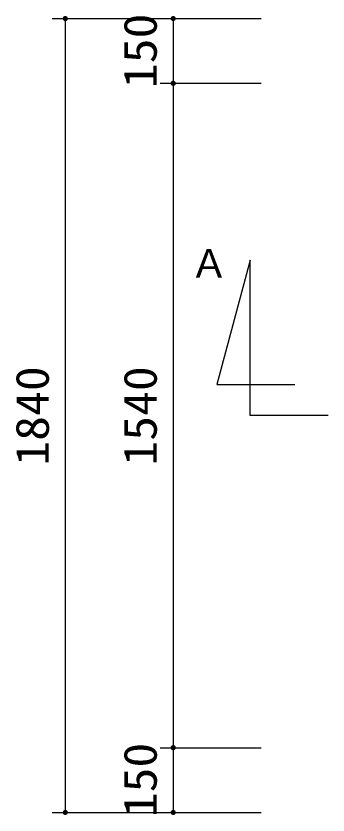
# Model space of a CAD drawing. Units: millimetres, scale not verified. Extents: x -8910 to 8910, y -6308 to 6308.
# Drawn here: x -7289 to -6567, y 2952 to 4804 of the extents above; entities that cross this region are included whole.
import ezdxf
from ezdxf.enums import TextEntityAlignment as Align

# ---------------------------------------------------------------- set-up
doc = ezdxf.new("R2010")
doc.units = ezdxf.units.MM
doc.header["$LTSCALE"] = 30
doc.layers.add('0-1_製作', color=5, linetype='Continuous', lineweight=25)
doc.layers.add('0-5_空気管', color=3, linetype='Continuous', lineweight=25)
doc.styles.add('ＭＳ ゴシック', font='')
doc.styles.get('ＭＳ ゴシック').set_extended_font_data('MS Gothic')

msp = doc.modelspace()

# ---------------------------------------------------------------- linework, layer by layer
at = {"layer": '0-1_製作', "color": 2}
for p, q in [((-7205.07, 4798.31), (-6925.07, 4798.31)), ((-6955.07, 4798.31), (-6721.49, 4798.31)), ((-6955.07, 4648.31), (-6721.49, 4648.31)), ((-6955.07, 3108.31), (-6721.49, 3108.31)), ((-7205.07, 2958.31), (-6925.07, 2958.31)), ((-6955.07, 2958.31), (-6721.49, 2958.31))]:
    msp.add_line(p, q, dxfattribs=at)
at = {"layer": '0-1_製作'}
for points in [[(-7177.28, 4803.89), (-7181.07, 4798.31), (-7181.06, 4798.69)], [(-7177.28, 4803.89), (-7175.07, 4798.31), (-7181.07, 4798.31)], [(-7175.07, 4798.31), (-7181.03, 4797.56), (-7181.07, 4798.31)], [(-7177.28, 4803.89), (-7181.06, 4798.69), (-7177.97, 4803.57)], [(-7177.97, 4803.57), (-7181.06, 4798.69), (-7180.97, 4799.43)], [(-7175.07, 4798.31), (-7180.89, 4796.82), (-7181.03, 4797.56)], [(-7177.97, 4803.57), (-7180.97, 4799.43), (-7178.6, 4803.16)], [(-7178.6, 4803.16), (-7180.97, 4799.43), (-7180.78, 4800.16)], [(-7175.07, 4798.31), (-7180.65, 4796.1), (-7180.89, 4796.82)], [(-7178.6, 4803.16), (-7180.78, 4800.16), (-7179.18, 4802.68)], [(-7179.18, 4802.68), (-7180.78, 4800.16), (-7180.5, 4800.86)], [(-7175.07, 4798.31), (-7180.33, 4795.42), (-7180.65, 4796.1)], [(-7179.18, 4802.68), (-7180.5, 4800.86), (-7179.7, 4802.13)], [(-7179.7, 4802.13), (-7180.5, 4800.86), (-7180.14, 4801.52)], [(-7175.07, 4798.31), (-7179.93, 4794.78), (-7180.33, 4795.42)], [(-7175.07, 4798.31), (-7179.45, 4794.2), (-7179.93, 4794.78)], [(-7175.07, 4798.31), (-7178.9, 4793.69), (-7179.45, 4794.2)], [(-7175.07, 4798.31), (-7178.29, 4793.24), (-7178.9, 4793.69)], [(-7175.07, 4792.31), (-7178.29, 4793.24), (-7175.07, 4798.31)], [(-7176.57, 4804.12), (-7175.07, 4798.31), (-7177.28, 4803.89)], [(-7175.83, 4804.26), (-7175.07, 4798.31), (-7176.57, 4804.12)], [(-7175.07, 4804.31), (-7175.07, 4798.31), (-7175.83, 4804.26)], [(-7174.7, 4804.3), (-7175.07, 4798.31), (-7175.07, 4804.31)], [(-7173.95, 4804.2), (-7175.07, 4798.31), (-7174.7, 4804.3)], [(-7173.22, 4804.02), (-7175.07, 4798.31), (-7173.95, 4804.2)], [(-7172.52, 4803.74), (-7175.07, 4798.31), (-7173.22, 4804.02)], [(-7171.86, 4803.38), (-7175.07, 4798.31), (-7172.52, 4803.74)], [(-7171.25, 4802.93), (-7175.07, 4798.31), (-7171.86, 4803.38)], [(-7171.25, 4802.93), (-7169.07, 4798.31), (-7175.07, 4798.31)], [(-7169.07, 4798.31), (-7175.07, 4792.31), (-7175.07, 4798.31)], [(-7169.07, 4798.31), (-7174.32, 4792.36), (-7175.07, 4792.31)], [(-7169.07, 4798.31), (-7173.58, 4792.5), (-7174.32, 4792.36)], [(-7169.07, 4798.31), (-7172.87, 4792.73), (-7173.58, 4792.5)], [(-7169.07, 4798.31), (-7172.18, 4793.05), (-7172.87, 4792.73)], [(-7169.09, 4797.93), (-7172.18, 4793.05), (-7169.07, 4798.31)], [(-7169.18, 4797.19), (-7172.18, 4793.05), (-7169.09, 4797.93)], [(-7169.18, 4797.19), (-7171.55, 4793.46), (-7172.18, 4793.05)], [(-7169.37, 4796.46), (-7171.55, 4793.46), (-7169.18, 4797.19)], [(-7170.7, 4802.42), (-7169.07, 4798.31), (-7171.25, 4802.93)], [(-7170.22, 4801.84), (-7169.07, 4798.31), (-7170.7, 4802.42)], [(-7169.82, 4801.2), (-7169.07, 4798.31), (-7170.22, 4801.84)], [(-7169.5, 4800.52), (-7169.07, 4798.31), (-7169.82, 4801.2)], [(-7169.26, 4799.8), (-7169.07, 4798.31), (-7169.5, 4800.52)], [(-7169.12, 4799.06), (-7169.07, 4798.31), (-7169.26, 4799.8)], [(-6926.57, 4804.12), (-6931.07, 4798.31), (-6927.28, 4803.89)], [(-6926.57, 4804.12), (-6925.07, 4798.31), (-6931.07, 4798.31)], [(-6927.28, 4803.89), (-6931.07, 4798.31), (-6931.06, 4798.69)], [(-6925.07, 4798.31), (-6931.03, 4797.56), (-6931.07, 4798.31)], [(-6927.28, 4803.89), (-6931.06, 4798.69), (-6927.97, 4803.57)], [(-6927.97, 4803.57), (-6931.06, 4798.69), (-6930.97, 4799.43)], [(-6925.07, 4798.31), (-6930.89, 4796.82), (-6931.03, 4797.56)], [(-6927.97, 4803.57), (-6930.97, 4799.43), (-6928.6, 4803.16)], [(-6928.6, 4803.16), (-6930.97, 4799.43), (-6930.78, 4800.16)], [(-6925.07, 4798.31), (-6930.65, 4796.1), (-6930.89, 4796.82)], [(-6928.6, 4803.16), (-6930.78, 4800.16), (-6929.18, 4802.68)], [(-6929.18, 4802.68), (-6930.78, 4800.16), (-6930.5, 4800.86)], [(-6925.07, 4798.31), (-6930.33, 4795.42), (-6930.65, 4796.1)], [(-6929.18, 4802.68), (-6930.5, 4800.86), (-6929.7, 4802.13)], [(-6929.7, 4802.13), (-6930.5, 4800.86), (-6930.14, 4801.52)], [(-6925.07, 4798.31), (-6929.93, 4794.78), (-6930.33, 4795.42)], [(-6925.07, 4798.31), (-6929.45, 4794.2), (-6929.93, 4794.78)], [(-6925.07, 4798.31), (-6928.9, 4793.69), (-6929.45, 4794.2)], [(-6925.07, 4798.31), (-6928.29, 4793.24), (-6928.9, 4793.69)], [(-6925.07, 4792.31), (-6928.29, 4793.24), (-6925.07, 4798.31)], [(-6925.83, 4804.26), (-6925.07, 4798.31), (-6926.57, 4804.12)], [(-6925.07, 4804.31), (-6925.07, 4798.31), (-6925.83, 4804.26)], [(-6924.7, 4804.3), (-6925.07, 4798.31), (-6925.07, 4804.31)], [(-6923.95, 4804.2), (-6925.07, 4798.31), (-6924.7, 4804.3)], [(-6923.22, 4804.02), (-6925.07, 4798.31), (-6923.95, 4804.2)], [(-6922.52, 4803.74), (-6925.07, 4798.31), (-6923.22, 4804.02)], [(-6921.86, 4803.38), (-6925.07, 4798.31), (-6922.52, 4803.74)], [(-6921.25, 4802.93), (-6925.07, 4798.31), (-6921.86, 4803.38)], [(-6921.25, 4802.93), (-6919.07, 4798.31), (-6925.07, 4798.31)], [(-6919.07, 4798.31), (-6925.07, 4792.31), (-6925.07, 4798.31)], [(-6919.07, 4798.31), (-6924.32, 4792.36), (-6925.07, 4792.31)], [(-6919.07, 4798.31), (-6923.58, 4792.5), (-6924.32, 4792.36)], [(-6919.07, 4798.31), (-6922.87, 4792.73), (-6923.58, 4792.5)], [(-6919.09, 4797.93), (-6922.87, 4792.73), (-6919.07, 4798.31)], [(-6919.09, 4797.93), (-6922.18, 4793.05), (-6922.87, 4792.73)], [(-6919.18, 4797.19), (-6922.18, 4793.05), (-6919.09, 4797.93)], [(-6919.18, 4797.19), (-6921.55, 4793.46), (-6922.18, 4793.05)], [(-6919.37, 4796.46), (-6921.55, 4793.46), (-6919.18, 4797.19)], [(-6920.7, 4802.42), (-6919.07, 4798.31), (-6921.25, 4802.93)], [(-6920.22, 4801.84), (-6919.07, 4798.31), (-6920.7, 4802.42)], [(-6919.82, 4801.2), (-6919.07, 4798.31), (-6920.22, 4801.84)], [(-6919.5, 4800.52), (-6919.07, 4798.31), (-6919.82, 4801.2)], [(-6919.26, 4799.8), (-6919.07, 4798.31), (-6919.5, 4800.52)], [(-6919.12, 4799.06), (-6919.07, 4798.31), (-6919.26, 4799.8)], [(-7175.07, 4792.31), (-7177.63, 4792.88), (-7178.29, 4793.24)], [(-7175.07, 4792.31), (-7176.93, 4792.6), (-7177.63, 4792.88)], [(-7175.07, 4792.31), (-7176.2, 4792.42), (-7176.93, 4792.6)], [(-7175.07, 4792.31), (-7175.45, 4792.32), (-7176.2, 4792.42)], [(-7169.37, 4796.46), (-7170.97, 4793.94), (-7171.55, 4793.46)], [(-7169.65, 4795.76), (-7170.97, 4793.94), (-7169.37, 4796.46)], [(-7169.65, 4795.76), (-7170.45, 4794.49), (-7170.97, 4793.94)], [(-7170.01, 4795.09), (-7170.45, 4794.49), (-7169.65, 4795.76)], [(-6925.07, 4792.31), (-6927.63, 4792.88), (-6928.29, 4793.24)], [(-6925.07, 4792.31), (-6926.93, 4792.6), (-6927.63, 4792.88)], [(-6925.07, 4792.31), (-6926.2, 4792.42), (-6926.93, 4792.6)], [(-6925.07, 4792.31), (-6925.45, 4792.32), (-6926.2, 4792.42)], [(-6919.37, 4796.46), (-6920.97, 4793.94), (-6921.55, 4793.46)], [(-6919.65, 4795.76), (-6920.97, 4793.94), (-6919.37, 4796.46)], [(-6919.65, 4795.76), (-6920.45, 4794.49), (-6920.97, 4793.94)], [(-6920.01, 4795.09), (-6920.45, 4794.49), (-6919.65, 4795.76)], [(-6927.28, 4653.89), (-6931.07, 4648.31), (-6931.06, 4648.69)], [(-6927.28, 4653.89), (-6925.07, 4648.31), (-6931.07, 4648.31)], [(-6927.28, 4653.89), (-6931.06, 4648.69), (-6927.97, 4653.57)], [(-6927.97, 4653.57), (-6931.06, 4648.69), (-6930.97, 4649.43)], [(-6927.97, 4653.57), (-6930.97, 4649.43), (-6928.6, 4653.16)], [(-6928.6, 4653.16), (-6930.97, 4649.43), (-6930.78, 4650.16)], [(-6928.6, 4653.16), (-6930.78, 4650.16), (-6929.18, 4652.68)], [(-6929.18, 4652.68), (-6930.78, 4650.16), (-6930.5, 4650.86)], [(-6929.18, 4652.68), (-6930.5, 4650.86), (-6929.7, 4652.13)], [(-6929.7, 4652.13), (-6930.5, 4650.86), (-6930.14, 4651.52)], [(-6926.57, 4654.12), (-6925.07, 4648.31), (-6927.28, 4653.89)], [(-6925.83, 4654.26), (-6925.07, 4648.31), (-6926.57, 4654.12)], [(-6925.07, 4654.31), (-6925.07, 4648.31), (-6925.83, 4654.26)], [(-6924.7, 4654.3), (-6925.07, 4648.31), (-6925.07, 4654.31)], [(-6923.95, 4654.2), (-6925.07, 4648.31), (-6924.7, 4654.3)], [(-6923.22, 4654.02), (-6925.07, 4648.31), (-6923.95, 4654.2)], [(-6922.52, 4653.74), (-6925.07, 4648.31), (-6923.22, 4654.02)], [(-6921.86, 4653.38), (-6925.07, 4648.31), (-6922.52, 4653.74)], [(-6921.25, 4652.93), (-6925.07, 4648.31), (-6921.86, 4653.38)], [(-6921.25, 4652.93), (-6919.07, 4648.31), (-6925.07, 4648.31)], [(-6920.7, 4652.42), (-6919.07, 4648.31), (-6921.25, 4652.93)], [(-6920.22, 4651.84), (-6919.07, 4648.31), (-6920.7, 4652.42)], [(-6919.82, 4651.2), (-6919.07, 4648.31), (-6920.22, 4651.84)], [(-6919.5, 4650.52), (-6919.07, 4648.31), (-6919.82, 4651.2)], [(-6919.26, 4649.8), (-6919.07, 4648.31), (-6919.5, 4650.52)], [(-6919.12, 4649.06), (-6919.07, 4648.31), (-6919.26, 4649.8)], [(-6925.07, 4648.31), (-6931.03, 4647.56), (-6931.07, 4648.31)], [(-6925.07, 4648.31), (-6930.89, 4646.82), (-6931.03, 4647.56)], [(-6925.07, 4648.31), (-6930.65, 4646.1), (-6930.89, 4646.82)], [(-6925.07, 4648.31), (-6930.33, 4645.42), (-6930.65, 4646.1)], [(-6925.07, 4648.31), (-6929.93, 4644.78), (-6930.33, 4645.42)], [(-6925.07, 4648.31), (-6929.45, 4644.2), (-6929.93, 4644.78)], [(-6925.07, 4648.31), (-6928.9, 4643.69), (-6929.45, 4644.2)], [(-6925.07, 4648.31), (-6928.29, 4643.24), (-6928.9, 4643.69)], [(-6925.07, 4642.31), (-6928.29, 4643.24), (-6925.07, 4648.31)], [(-6925.07, 4642.31), (-6927.63, 4642.88), (-6928.29, 4643.24)], [(-6925.07, 4642.31), (-6926.93, 4642.6), (-6927.63, 4642.88)], [(-6925.07, 4642.31), (-6926.2, 4642.42), (-6926.93, 4642.6)], [(-6925.07, 4642.31), (-6925.45, 4642.32), (-6926.2, 4642.42)], [(-6919.07, 4648.31), (-6925.07, 4642.31), (-6925.07, 4648.31)], [(-6919.07, 4648.31), (-6924.32, 4642.36), (-6925.07, 4642.31)], [(-6919.07, 4648.31), (-6923.58, 4642.5), (-6924.32, 4642.36)], [(-6919.07, 4648.31), (-6922.87, 4642.73), (-6923.58, 4642.5)], [(-6919.07, 4648.31), (-6922.18, 4643.05), (-6922.87, 4642.73)], [(-6919.09, 4647.93), (-6922.18, 4643.05), (-6919.07, 4648.31)], [(-6919.18, 4647.18), (-6922.18, 4643.05), (-6919.09, 4647.93)], [(-6919.18, 4647.18), (-6921.55, 4643.46), (-6922.18, 4643.05)], [(-6919.37, 4646.46), (-6921.55, 4643.46), (-6919.18, 4647.18)], [(-6919.37, 4646.46), (-6920.97, 4643.94), (-6921.55, 4643.46)], [(-6919.65, 4645.75), (-6920.97, 4643.94), (-6919.37, 4646.46)], [(-6919.65, 4645.75), (-6920.45, 4644.48), (-6920.97, 4643.94)], [(-6920.01, 4645.09), (-6920.45, 4644.48), (-6919.65, 4645.75)], [(-6928.6, 3113.16), (-6931.07, 3108.31), (-6929.18, 3112.68)], [(-6928.6, 3113.16), (-6925.07, 3108.31), (-6931.07, 3108.31)], [(-6929.18, 3112.68), (-6931.07, 3108.31), (-6931.06, 3108.69)], [(-6929.18, 3112.68), (-6931.06, 3108.69), (-6929.7, 3112.13)], [(-6929.7, 3112.13), (-6931.06, 3108.69), (-6930.97, 3109.43)], [(-6929.7, 3112.13), (-6930.97, 3109.43), (-6930.14, 3111.52)], [(-6930.14, 3111.52), (-6930.97, 3109.43), (-6930.78, 3110.16)], [(-6930.14, 3111.52), (-6930.78, 3110.16), (-6930.5, 3110.86)], [(-6927.97, 3113.57), (-6925.07, 3108.31), (-6928.6, 3113.16)], [(-6927.28, 3113.89), (-6925.07, 3108.31), (-6927.97, 3113.57)], [(-6926.57, 3114.12), (-6925.07, 3108.31), (-6927.28, 3113.89)], [(-6925.83, 3114.26), (-6925.07, 3108.31), (-6926.57, 3114.12)], [(-6925.07, 3114.31), (-6925.07, 3108.31), (-6925.83, 3114.26)], [(-6924.7, 3114.3), (-6925.07, 3108.31), (-6925.07, 3114.31)], [(-6923.95, 3114.2), (-6925.07, 3108.31), (-6924.7, 3114.3)], [(-6923.22, 3114.02), (-6925.07, 3108.31), (-6923.95, 3114.2)], [(-6922.52, 3113.74), (-6925.07, 3108.31), (-6923.22, 3114.02)], [(-6922.52, 3113.74), (-6919.07, 3108.31), (-6925.07, 3108.31)], [(-6921.86, 3113.38), (-6919.07, 3108.31), (-6922.52, 3113.74)], [(-6921.25, 3112.93), (-6919.07, 3108.31), (-6921.86, 3113.38)], [(-6920.7, 3112.42), (-6919.07, 3108.31), (-6921.25, 3112.93)], [(-6920.22, 3111.84), (-6919.07, 3108.31), (-6920.7, 3112.42)], [(-6919.82, 3111.2), (-6919.07, 3108.31), (-6920.22, 3111.84)], [(-6925.07, 3108.31), (-6931.03, 3107.56), (-6931.07, 3108.31)], [(-6925.07, 3108.31), (-6930.89, 3106.82), (-6931.03, 3107.56)], [(-6925.07, 3108.31), (-6930.65, 3106.1), (-6930.89, 3106.82)], [(-6925.07, 3108.31), (-6930.33, 3105.42), (-6930.65, 3106.1)], [(-6925.07, 3108.31), (-6929.93, 3104.78), (-6930.33, 3105.42)], [(-6925.07, 3108.31), (-6929.45, 3104.2), (-6929.93, 3104.78)], [(-6925.07, 3108.31), (-6928.9, 3103.69), (-6929.45, 3104.2)], [(-6925.07, 3108.31), (-6928.29, 3103.24), (-6928.9, 3103.69)], [(-6925.07, 3108.31), (-6927.63, 3102.88), (-6928.29, 3103.24)], [(-6925.07, 3108.31), (-6926.93, 3102.6), (-6927.63, 3102.88)], [(-6925.07, 3102.31), (-6926.93, 3102.6), (-6925.07, 3108.31)], [(-6925.07, 3102.31), (-6926.2, 3102.42), (-6926.93, 3102.6)], [(-6925.07, 3102.31), (-6925.45, 3102.32), (-6926.2, 3102.42)], [(-6919.07, 3108.31), (-6925.07, 3102.31), (-6925.07, 3108.31)], [(-6919.07, 3108.31), (-6924.32, 3102.36), (-6925.07, 3102.31)], [(-6919.07, 3108.31), (-6923.58, 3102.5), (-6924.32, 3102.36)], [(-6919.07, 3108.31), (-6922.87, 3102.73), (-6923.58, 3102.5)], [(-6919.07, 3108.31), (-6922.18, 3103.05), (-6922.87, 3102.73)], [(-6919.07, 3108.31), (-6921.55, 3103.46), (-6922.18, 3103.05)], [(-6919.07, 3108.31), (-6920.97, 3103.94), (-6921.55, 3103.46)], [(-6919.09, 3107.93), (-6920.97, 3103.94), (-6919.07, 3108.31)], [(-6919.09, 3107.93), (-6920.45, 3104.49), (-6920.97, 3103.94)], [(-6919.18, 3107.19), (-6920.45, 3104.49), (-6919.09, 3107.93)], [(-6919.18, 3107.19), (-6920.01, 3105.09), (-6920.45, 3104.49)], [(-6919.37, 3106.46), (-6920.01, 3105.09), (-6919.18, 3107.19)], [(-6919.37, 3106.46), (-6919.65, 3105.76), (-6920.01, 3105.09)], [(-6919.5, 3110.52), (-6919.07, 3108.31), (-6919.82, 3111.2)], [(-6919.26, 3109.8), (-6919.07, 3108.31), (-6919.5, 3110.52)], [(-6919.12, 3109.06), (-6919.07, 3108.31), (-6919.26, 3109.8)], [(-7177.97, 2963.57), (-7175.07, 2958.31), (-7178.6, 2963.16)], [(-7177.28, 2963.89), (-7175.07, 2958.31), (-7177.97, 2963.57)], [(-7176.57, 2964.12), (-7175.07, 2958.31), (-7177.28, 2963.89)], [(-7175.83, 2964.26), (-7175.07, 2958.31), (-7176.57, 2964.12)], [(-7175.07, 2964.31), (-7175.07, 2958.31), (-7175.83, 2964.26)], [(-7174.7, 2964.3), (-7175.07, 2958.31), (-7175.07, 2964.31)], [(-7173.95, 2964.2), (-7175.07, 2958.31), (-7174.7, 2964.3)], [(-7173.22, 2964.02), (-7175.07, 2958.31), (-7173.95, 2964.2)], [(-7172.52, 2963.74), (-7175.07, 2958.31), (-7173.22, 2964.02)], [(-7172.52, 2963.74), (-7169.07, 2958.31), (-7175.07, 2958.31)], [(-7171.86, 2963.38), (-7169.07, 2958.31), (-7172.52, 2963.74)], [(-7171.25, 2962.93), (-7169.07, 2958.31), (-7171.86, 2963.38)], [(-6927.97, 2963.57), (-6925.07, 2958.31), (-6928.6, 2963.16)], [(-6927.28, 2963.89), (-6925.07, 2958.31), (-6927.97, 2963.57)], [(-6926.57, 2964.12), (-6925.07, 2958.31), (-6927.28, 2963.89)], [(-6925.83, 2964.26), (-6925.07, 2958.31), (-6926.57, 2964.12)], [(-6925.07, 2964.31), (-6925.07, 2958.31), (-6925.83, 2964.26)], [(-6924.7, 2964.3), (-6925.07, 2958.31), (-6925.07, 2964.31)], [(-6923.95, 2964.2), (-6925.07, 2958.31), (-6924.7, 2964.3)], [(-6923.22, 2964.02), (-6925.07, 2958.31), (-6923.95, 2964.2)], [(-6922.52, 2963.74), (-6925.07, 2958.31), (-6923.22, 2964.02)], [(-6922.52, 2963.74), (-6919.07, 2958.31), (-6925.07, 2958.31)], [(-6921.86, 2963.38), (-6919.07, 2958.31), (-6922.52, 2963.74)], [(-6921.25, 2962.93), (-6919.07, 2958.31), (-6921.86, 2963.38)], [(-7179.18, 2962.68), (-7181.07, 2958.31), (-7181.06, 2958.69)], [(-7179.18, 2962.68), (-7175.07, 2958.31), (-7181.07, 2958.31)], [(-7175.07, 2958.31), (-7181.03, 2957.56), (-7181.07, 2958.31)], [(-7179.18, 2962.68), (-7181.06, 2958.69), (-7179.7, 2962.13)], [(-7179.7, 2962.13), (-7181.06, 2958.69), (-7180.97, 2959.43)], [(-7175.07, 2958.31), (-7180.89, 2956.82), (-7181.03, 2957.56)], [(-7179.7, 2962.13), (-7180.97, 2959.43), (-7180.14, 2961.53)], [(-7180.14, 2961.53), (-7180.97, 2959.43), (-7180.78, 2960.16)], [(-7175.07, 2958.31), (-7180.65, 2956.1), (-7180.89, 2956.82)], [(-7180.14, 2961.53), (-7180.78, 2960.16), (-7180.5, 2960.86)], [(-7175.07, 2958.31), (-7180.33, 2955.42), (-7180.65, 2956.1)], [(-7175.07, 2958.31), (-7179.93, 2954.78), (-7180.33, 2955.42)], [(-7175.07, 2958.31), (-7179.45, 2954.2), (-7179.93, 2954.78)], [(-7175.07, 2958.31), (-7178.9, 2953.69), (-7179.45, 2954.2)], [(-7178.6, 2963.16), (-7175.07, 2958.31), (-7179.18, 2962.68)], [(-7175.07, 2958.31), (-7178.29, 2953.24), (-7178.9, 2953.69)], [(-7175.07, 2958.31), (-7177.63, 2952.88), (-7178.29, 2953.24)], [(-7175.07, 2958.31), (-7176.93, 2952.6), (-7177.63, 2952.88)], [(-7175.07, 2952.31), (-7176.93, 2952.6), (-7175.07, 2958.31)], [(-7175.07, 2952.31), (-7176.2, 2952.42), (-7176.93, 2952.6)], [(-7175.07, 2952.31), (-7175.45, 2952.32), (-7176.2, 2952.42)], [(-7169.07, 2958.31), (-7175.07, 2952.31), (-7175.07, 2958.31)], [(-7169.07, 2958.31), (-7174.32, 2952.36), (-7175.07, 2952.31)], [(-7169.07, 2958.31), (-7173.58, 2952.5), (-7174.32, 2952.36)], [(-7169.07, 2958.31), (-7172.87, 2952.73), (-7173.58, 2952.5)], [(-7169.07, 2958.31), (-7172.18, 2953.05), (-7172.87, 2952.73)], [(-7169.07, 2958.31), (-7171.55, 2953.46), (-7172.18, 2953.05)], [(-7169.07, 2958.31), (-7170.97, 2953.94), (-7171.55, 2953.46)], [(-7170.7, 2962.42), (-7169.07, 2958.31), (-7171.25, 2962.93)], [(-7169.07, 2958.31), (-7170.45, 2954.49), (-7170.97, 2953.94)], [(-7170.22, 2961.84), (-7169.07, 2958.31), (-7170.7, 2962.42)], [(-7169.09, 2957.93), (-7170.45, 2954.49), (-7169.07, 2958.31)], [(-7169.18, 2957.19), (-7170.45, 2954.49), (-7169.09, 2957.93)], [(-7169.18, 2957.19), (-7170.01, 2955.1), (-7170.45, 2954.49)], [(-7169.82, 2961.2), (-7169.07, 2958.31), (-7170.22, 2961.84)], [(-7169.37, 2956.46), (-7170.01, 2955.1), (-7169.18, 2957.19)], [(-7169.37, 2956.46), (-7169.65, 2955.76), (-7170.01, 2955.1)], [(-7169.5, 2960.52), (-7169.07, 2958.31), (-7169.82, 2961.2)], [(-7169.26, 2959.8), (-7169.07, 2958.31), (-7169.5, 2960.52)], [(-7169.12, 2959.06), (-7169.07, 2958.31), (-7169.26, 2959.8)], [(-6929.18, 2962.68), (-6931.07, 2958.31), (-6931.06, 2958.69)], [(-6929.18, 2962.68), (-6925.07, 2958.31), (-6931.07, 2958.31)], [(-6925.07, 2958.31), (-6931.03, 2957.56), (-6931.07, 2958.31)], [(-6929.18, 2962.68), (-6931.06, 2958.69), (-6929.7, 2962.13)], [(-6929.7, 2962.13), (-6931.06, 2958.69), (-6930.97, 2959.43)], [(-6925.07, 2958.31), (-6930.89, 2956.82), (-6931.03, 2957.56)], [(-6929.7, 2962.13), (-6930.97, 2959.43), (-6930.14, 2961.53)], [(-6930.14, 2961.53), (-6930.97, 2959.43), (-6930.78, 2960.16)], [(-6925.07, 2958.31), (-6930.65, 2956.1), (-6930.89, 2956.82)], [(-6930.14, 2961.53), (-6930.78, 2960.16), (-6930.5, 2960.86)], [(-6925.07, 2958.31), (-6930.33, 2955.42), (-6930.65, 2956.1)], [(-6925.07, 2958.31), (-6929.93, 2954.78), (-6930.33, 2955.42)], [(-6925.07, 2958.31), (-6929.45, 2954.2), (-6929.93, 2954.78)], [(-6925.07, 2958.31), (-6928.9, 2953.69), (-6929.45, 2954.2)], [(-6928.6, 2963.16), (-6925.07, 2958.31), (-6929.18, 2962.68)], [(-6925.07, 2958.31), (-6928.29, 2953.24), (-6928.9, 2953.69)], [(-6925.07, 2958.31), (-6927.63, 2952.88), (-6928.29, 2953.24)], [(-6925.07, 2958.31), (-6926.93, 2952.6), (-6927.63, 2952.88)], [(-6925.07, 2952.31), (-6926.93, 2952.6), (-6925.07, 2958.31)], [(-6925.07, 2952.31), (-6926.2, 2952.42), (-6926.93, 2952.6)], [(-6925.07, 2952.31), (-6925.45, 2952.32), (-6926.2, 2952.42)], [(-6919.07, 2958.31), (-6925.07, 2952.31), (-6925.07, 2958.31)], [(-6919.07, 2958.31), (-6924.32, 2952.36), (-6925.07, 2952.31)], [(-6919.07, 2958.31), (-6923.58, 2952.5), (-6924.32, 2952.36)], [(-6919.07, 2958.31), (-6922.87, 2952.73), (-6923.58, 2952.5)], [(-6919.07, 2958.31), (-6922.18, 2953.05), (-6922.87, 2952.73)], [(-6919.07, 2958.31), (-6921.55, 2953.46), (-6922.18, 2953.05)], [(-6919.07, 2958.31), (-6920.97, 2953.94), (-6921.55, 2953.46)], [(-6920.7, 2962.42), (-6919.07, 2958.31), (-6921.25, 2962.93)], [(-6919.07, 2958.31), (-6920.45, 2954.49), (-6920.97, 2953.94)], [(-6920.22, 2961.84), (-6919.07, 2958.31), (-6920.7, 2962.42)], [(-6919.09, 2957.93), (-6920.45, 2954.49), (-6919.07, 2958.31)], [(-6919.18, 2957.19), (-6920.45, 2954.49), (-6919.09, 2957.93)], [(-6919.18, 2957.19), (-6920.01, 2955.1), (-6920.45, 2954.49)], [(-6919.82, 2961.2), (-6919.07, 2958.31), (-6920.22, 2961.84)], [(-6919.37, 2956.46), (-6920.01, 2955.1), (-6919.18, 2957.19)], [(-6919.37, 2956.46), (-6919.65, 2955.76), (-6920.01, 2955.1)], [(-6919.5, 2960.52), (-6919.07, 2958.31), (-6919.82, 2961.2)], [(-6919.26, 2959.8), (-6919.07, 2958.31), (-6919.5, 2960.52)], [(-6919.12, 2959.06), (-6919.07, 2958.31), (-6919.26, 2959.8)]]:
    msp.add_solid(points, dxfattribs=at)
at = {"layer": '0-5_空気管', "color": 2}
for p, q in [((-7175.07, 4798.31), (-7175.07, 2958.31)), ((-6925.07, 4798.31), (-6925.07, 4648.31)), ((-6925.07, 4648.31), (-6925.07, 3108.31)), ((-6925.07, 3108.31), (-6925.07, 2958.31))]:
    msp.add_line(p, q, dxfattribs=at)
at = {"layer": '0-5_空気管'}
msp.add_lwpolyline([(-6566.66, 3878.44), (-6746.66, 3878.44), (-6746.66, 4238.44), (-6823.83, 3950.44), (-6643.83, 3950.44)], dxfattribs=at)

# ---------------------------------------------------------------- texts
at = {"layer": '0-1_製作', "color": 4, "style": 'ＭＳ ゴシック', "width": 1.1}
for s, p in [('150', (-6940.07, 4637.06)), ('1840', (-7190.07, 3762.06)), ('1540', (-6940.07, 3762.06)), ('150', (-6940.07, 2947.06))]:
    msp.add_text(s, height=76.98, rotation=90, dxfattribs=at).set_placement(p, align=Align.BOTTOM_LEFT)
at = {"layer": '0-5_空気管', "color": 4, "style": 'ＭＳ ゴシック'}
msp.add_text('Ａ', height=65.98, dxfattribs=at).set_placement((-6886.98, 4177.99), align=Align.BOTTOM_LEFT)

doc.saveas('drawing.dxf')
